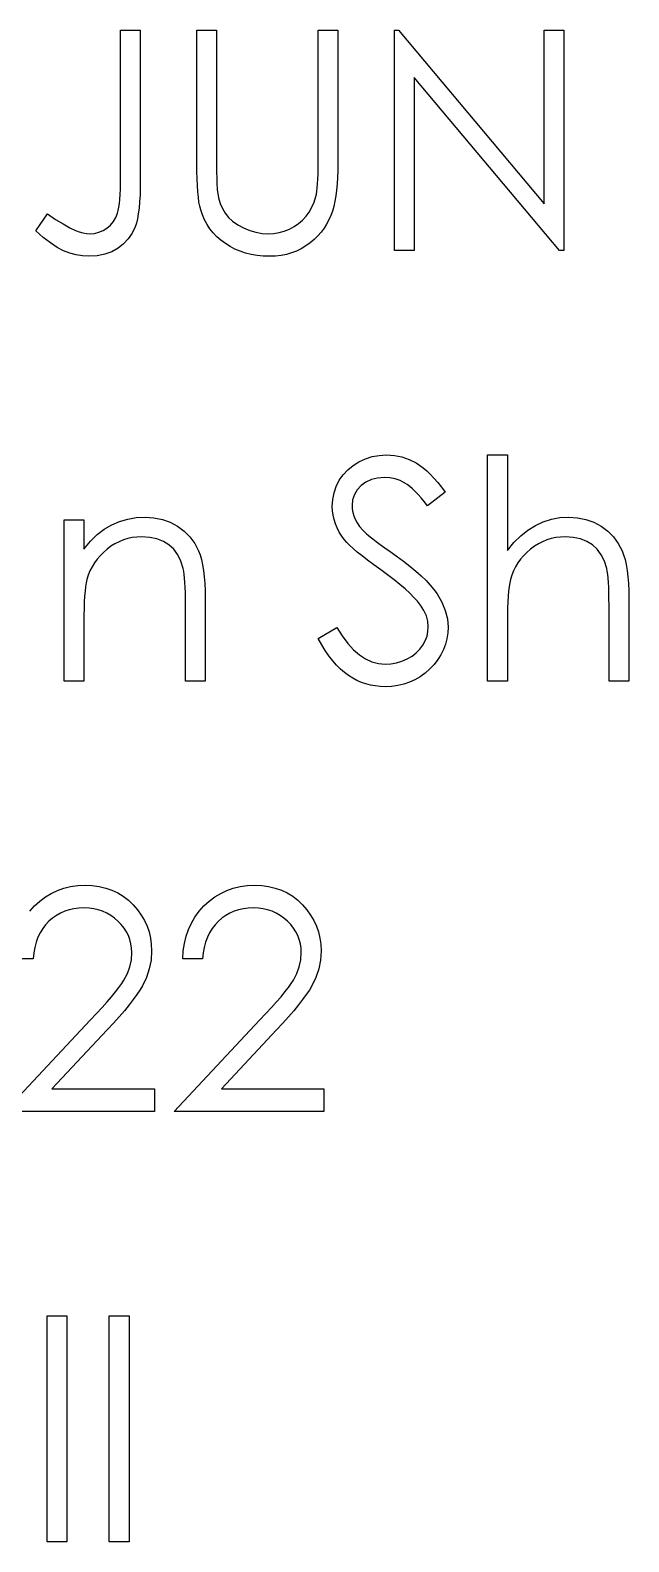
# Model space of a CAD drawing. Header units: millimetres. Extents: x 0.2 to 44.8, y -20.5 to 3.6.
# Drawn here: x 18.08 to 27.6, y -20.5 to 3.5 of the extents above; entities that cross this region are included whole.
import ezdxf

# ---------------------------------------------------------------- set-up
doc = ezdxf.new("R2010")
doc.units = ezdxf.units.MM

msp = doc.modelspace()

# ---------------------------------------------------------------- linework, layer by layer
at = {"color": 7, "linetype": 'Continuous', "flags": 128}
for points in [[(19.519225, 3.5), (19.833333, 3.5), (19.833333, 3.5), (19.833333, 1.136518), (19.833333, 1.136518), (19.831931, 1.005409), (19.828425, 0.884816), (19.822115, 0.774038), (19.813001, 0.674479), (19.801082, 0.584736), (19.787059, 0.505509), (19.770232, 0.436098), (19.751302, 0.377905), (19.703626, 0.276943), (19.642628, 0.186498), (19.567608, 0.106571), (19.479267, 0.037159), (19.379006, -0.018229), (19.268229, -0.058193), (19.147636, -0.082031), (19.017228, -0.089744), (19.017228, -0.089744), (18.915565, -0.084135), (18.813902, -0.067308), (18.713642, -0.039964), (18.613381, -0.000701), (18.511018, 0.052584), (18.403746, 0.122696), (18.290865, 0.210337), (18.173077, 0.314103), (18.173077, 0.314103), (18.358173, 0.583333), (18.358173, 0.583333), (18.487179, 0.496394), (18.604968, 0.424179), (18.710837, 0.364583), (18.805489, 0.319712), (18.805489, 0.319712), (18.863682, 0.297977), (18.921174, 0.281851), (18.978666, 0.272736), (19.034756, 0.269231), (19.034756, 0.269231), (19.106971, 0.27484), (19.175681, 0.291667), (19.240885, 0.31901), (19.302584, 0.358273), (19.358674, 0.406651), (19.404948, 0.46274), (19.442808, 0.525841), (19.470853, 0.596655), (19.482071, 0.638021), (19.491887, 0.688502), (19.5003, 0.747396), (19.507312, 0.814704), (19.51222, 0.891126), (19.516426, 0.975962), (19.51853, 1.069211), (19.519231, 1.171575), (19.519231, 1.171575), (19.519231, 3.5)], [(20.730764, 3.5), (21.044872, 3.5), (21.044872, 3.5), (21.044872, 1.402945), (21.044872, 1.402945), (21.044872, 1.313902), (21.045573, 1.233974), (21.046975, 1.16246), (21.048377, 1.10006), (21.050481, 1.046074), (21.052584, 1.001202), (21.055389, 0.964744), (21.058894, 0.9374), (21.058894, 0.9374), (21.076422, 0.839243), (21.102364, 0.748798), (21.13742, 0.667468), (21.180188, 0.59385), (21.234175, 0.527945), (21.300781, 0.466947), (21.380709, 0.41226), (21.472556, 0.36248), (21.571414, 0.321815), (21.670272, 0.292368), (21.769832, 0.27484), (21.869391, 0.269231), (21.869391, 0.269231), (21.954928, 0.274139), (22.039062, 0.28746), (22.121094, 0.310597), (22.201723, 0.342147), (22.278145, 0.382812), (22.347556, 0.429788), (22.410657, 0.484475), (22.467448, 0.545473), (22.517228, 0.613482), (22.560697, 0.689203), (22.595753, 0.770533), (22.624499, 0.859575), (22.624499, 0.859575), (22.632913, 0.896735), (22.639924, 0.943009), (22.646234, 0.998397), (22.651142, 1.061498), (22.655349, 1.133714), (22.658153, 1.215044), (22.659555, 1.304788), (22.660256, 1.402945), (22.660256, 1.402945), (22.660256, 3.5), (22.660256, 3.5), (22.974359, 3.5), (22.974359, 3.5), (22.974359, 1.386118), (22.974359, 1.386118), (22.972957, 1.271835), (22.96875, 1.163161), (22.961739, 1.059395), (22.951923, 0.961939), (22.939303, 0.870092), (22.924579, 0.783854), (22.90635, 0.702524), (22.885317, 0.627504), (22.860777, 0.556691), (22.829928, 0.487981), (22.794171, 0.421374), (22.752804, 0.357572), (22.705128, 0.295172), (22.652544, 0.236278), (22.594351, 0.178786), (22.530549, 0.124099), (22.46254, 0.074319), (22.391026, 0.030849), (22.315304, -0.00631), (22.236779, -0.036458), (22.154748, -0.059595), (22.069211, -0.076422), (21.979467, -0.086238), (21.886919, -0.089744), (21.886919, -0.089744), (21.785958, -0.086238), (21.689203, -0.077123), (21.595954, -0.060998), (21.50621, -0.039263), (21.419972, -0.010517), (21.337941, 0.023838), (21.259415, 0.065204), (21.184395, 0.112179), (21.114283, 0.164764), (21.050481, 0.221554), (20.992288, 0.282552), (20.940405, 0.347756), (20.894832, 0.416466), (20.854868, 0.490084), (20.821214, 0.567208), (20.793169, 0.648538), (20.793169, 0.648538), (20.778446, 0.704627), (20.765825, 0.771234), (20.755308, 0.848357), (20.746194, 0.935296), (20.739884, 1.032752), (20.734976, 1.140024), (20.73147, 1.257812), (20.730769, 1.386118), (20.730769, 1.386118), (20.730769, 3.5)], [(23.871794, 0), (23.871795, 3.5), (23.871795, 3.5), (23.9377, 3.5), (23.9377, 3.5), (26.25, 0.745292), (26.25, 0.745292), (26.25, 3.5), (26.25, 3.5), (26.564103, 3.5), (26.564103, 3.5), (26.564103, 0), (26.564103, 0), (26.492588, 0), (26.492588, 0), (24.185897, 2.748397), (24.185897, 2.748397), (24.185897, 0), (24.185897, 0), (23.871795, 0)], [(22.660255, -6.158153), (22.95613, -5.980769), (22.95613, -5.980769), (23.040966, -6.117488), (23.128606, -6.235978), (23.219752, -6.336238), (23.314403, -6.418269), (23.411859, -6.482071), (23.512821, -6.527644), (23.617288, -6.554988), (23.724559, -6.564103), (23.724559, -6.564103), (23.816406, -6.559195), (23.905449, -6.54377), (23.991687, -6.51853), (24.07512, -6.482772), (24.152244, -6.438602), (24.219551, -6.386719), (24.277043, -6.328526), (24.32472, -6.263321), (24.361879, -6.193209), (24.389223, -6.120994), (24.404647, -6.047376), (24.410256, -5.970954), (24.410256, -5.970954), (24.402544, -5.884014), (24.378706, -5.797075), (24.339443, -5.71224), (24.284756, -5.627404), (24.284756, -5.627404), (24.237079, -5.567808), (24.18099, -5.505409), (24.115084, -5.440204), (24.040765, -5.371494), (23.957332, -5.300681), (23.865485, -5.226362), (23.763822, -5.149239), (23.653746, -5.069311), (23.653746, -5.069311), (23.54367, -4.990084), (23.444812, -4.915765), (23.357171, -4.847756), (23.280048, -4.785357), (23.213442, -4.728566), (23.158053, -4.678085), (23.113882, -4.632512), (23.080228, -4.593249), (23.080228, -4.593249), (23.034655, -4.530849), (22.994692, -4.467748), (22.961038, -4.403245), (22.933694, -4.336639), (22.911959, -4.270032), (22.896534, -4.201322), (22.88742, -4.13121), (22.884615, -4.060397), (22.884615, -4.060397), (22.891627, -3.949619), (22.91266, -3.843049), (22.947015, -3.742087), (22.995393, -3.646034), (23.057091, -3.557692), (23.129307, -3.478466), (23.213442, -3.410457), (23.308093, -3.351562), (23.411158, -3.304587), (23.519131, -3.270232), (23.630609, -3.250601), (23.746995, -3.24359), (23.746995, -3.24359), (23.870393, -3.251302), (23.990284, -3.27514), (24.105268, -3.315104), (24.216747, -3.370493), (24.272135, -3.405549), (24.327524, -3.446915), (24.384315, -3.495292), (24.441807, -3.54998), (24.5, -3.611679), (24.558894, -3.679688), (24.619191, -3.754708), (24.679487, -3.836038), (24.679487, -3.836038), (24.395533, -4.051282), (24.395533, -4.051282), (24.34365, -3.985377), (24.29387, -3.925781), (24.246194, -3.871795), (24.19992, -3.824119), (24.15645, -3.782051), (24.114383, -3.745593), (24.073718, -3.714744), (24.035857, -3.690204), (23.960136, -3.651643), (23.880909, -3.624299), (23.798177, -3.608173), (23.711939, -3.602564), (23.711939, -3.602564), (23.603966, -3.610276), (23.50651, -3.634816), (23.419571, -3.67478), (23.342448, -3.730869), (23.279347, -3.798177), (23.234475, -3.873197), (23.207833, -3.955929), (23.198718, -4.045673), (23.198718, -4.045673), (23.201522, -4.101763), (23.211338, -4.157151), (23.226062, -4.211839), (23.247796, -4.265825), (23.277945, -4.320513), (23.317909, -4.377304), (23.368389, -4.436198), (23.429387, -4.497897), (23.429387, -4.497897), (23.452524, -4.518229), (23.485477, -4.544872), (23.528946, -4.577825), (23.582933, -4.61849), (23.646735, -4.665465), (23.721054, -4.71875), (23.805188, -4.779046), (23.89984, -4.846354), (23.89984, -4.846354), (24.013421, -4.929788), (24.117889, -5.010417), (24.21254, -5.088942), (24.298077, -5.165365), (24.374499, -5.238982), (24.441807, -5.310497), (24.5, -5.379908), (24.548377, -5.447216), (24.625501, -5.579026), (24.680188, -5.710837), (24.713141, -5.843349), (24.724359, -5.975861), (24.724359, -5.975861), (24.720152, -6.069812), (24.70613, -6.160958), (24.683694, -6.248598), (24.651442, -6.333433), (24.610777, -6.415465), (24.560296, -6.49399), (24.501402, -6.56901), (24.432692, -6.641226), (24.357672, -6.707131), (24.279147, -6.764623), (24.196414, -6.813001), (24.110176, -6.852264), (24.019732, -6.883113), (23.92508, -6.905549), (23.826923, -6.91887), (23.724559, -6.923077), (23.724559, -6.923077), (23.645333, -6.920272), (23.567508, -6.911859), (23.491787, -6.898538), (23.418169, -6.878906), (23.346655, -6.854367), (23.276542, -6.824219), (23.208534, -6.788462), (23.141927, -6.747095), (23.077424, -6.699419), (23.014323, -6.64403), (22.951923, -6.581631), (22.890925, -6.511518), (22.83133, -6.434395), (22.773137, -6.349559), (22.716346, -6.257712), (22.660256, -6.158153)], [(25.352553, -3.24359), (25.666667, -3.24359), (25.666667, -3.24359), (25.666667, -4.758714), (25.666667, -4.758714), (25.770433, -4.634615), (25.879808, -4.527344), (25.993389, -4.436198), (26.11258, -4.36258), (26.236679, -4.305088), (26.366386, -4.263722), (26.5003, -4.239183), (26.639824, -4.230769), (26.639824, -4.230769), (26.78145, -4.239884), (26.914663, -4.266526), (27.039463, -4.312099), (27.155849, -4.3752), (27.261018, -4.453726), (27.352163, -4.544171), (27.427885, -4.647937), (27.488882, -4.763622), (27.514123, -4.828826), (27.535857, -4.903145), (27.554087, -4.985176), (27.569511, -5.076322), (27.580729, -5.176583), (27.589143, -5.284555), (27.594752, -5.401643), (27.596154, -5.527143), (27.596154, -5.527143), (27.596154, -6.833333), (27.596154, -6.833333), (27.282051, -6.833333), (27.282051, -6.833333), (27.282051, -5.630208), (27.282051, -5.630208), (27.28135, -5.525741), (27.279948, -5.430389), (27.277143, -5.344151), (27.272937, -5.266326), (27.268029, -5.198317), (27.261719, -5.139423), (27.254006, -5.088942), (27.245593, -5.048277), (27.245593, -5.048277), (27.207732, -4.930489), (27.157252, -4.828125), (27.094151, -4.741887), (27.017728, -4.671074), (26.928686, -4.615685), (26.827023, -4.576422), (26.712039, -4.552584), (26.584435, -4.544872), (26.584435, -4.544872), (26.508714, -4.547676), (26.435096, -4.556791), (26.362881, -4.572216), (26.29347, -4.593249), (26.225461, -4.621294), (26.160256, -4.654247), (26.096454, -4.694211), (26.034756, -4.739784), (25.976562, -4.790264), (25.923978, -4.842849), (25.876302, -4.898938), (25.833534, -4.957833), (25.796374, -5.019531), (25.764123, -5.084034), (25.736779, -5.152043), (25.715044, -5.222155), (25.715044, -5.222155), (25.703826, -5.273337), (25.69401, -5.334335), (25.685597, -5.405148), (25.678586, -5.486478), (25.673678, -5.576923), (25.669471, -5.677885), (25.667368, -5.787961), (25.666667, -5.908554), (25.666667, -5.908554), (25.666667, -6.833333), (25.666667, -6.833333), (25.352564, -6.833333), (25.352564, -6.833333), (25.352564, -3.24359)], [(18.621787, -4.275641), (18.935897, -4.275641), (18.935897, -4.275641), (18.935897, -4.736979), (18.935897, -4.736979), (19.038962, -4.613582), (19.146935, -4.507712), (19.260517, -4.420773), (19.379708, -4.351362), (19.503806, -4.298778), (19.633514, -4.260917), (19.76883, -4.238482), (19.909054, -4.230769), (19.909054, -4.230769), (20.050681, -4.239884), (20.183894, -4.266526), (20.308694, -4.312099), (20.42508, -4.3752), (20.530248, -4.453726), (20.621394, -4.544872), (20.697115, -4.648638), (20.758113, -4.765024), (20.783353, -4.830228), (20.805088, -4.904547), (20.823317, -4.986579), (20.838742, -5.077724), (20.84996, -5.177284), (20.858373, -5.285256), (20.863982, -5.402344), (20.865385, -5.527143), (20.865385, -5.527143), (20.865385, -6.833333), (20.865385, -6.833333), (20.551282, -6.833333), (20.551282, -6.833333), (20.551282, -5.630208), (20.551282, -5.630208), (20.550581, -5.525741), (20.549179, -5.430389), (20.546374, -5.344151), (20.542167, -5.266326), (20.536558, -5.198317), (20.530248, -5.139423), (20.522536, -5.088942), (20.514123, -5.048277), (20.514123, -5.048277), (20.478365, -4.930489), (20.428586, -4.828125), (20.365485, -4.741887), (20.289062, -4.671074), (20.199319, -4.615685), (20.096955, -4.576422), (19.981971, -4.552584), (19.854367, -4.544872), (19.854367, -4.544872), (19.778646, -4.547676), (19.705028, -4.556791), (19.632812, -4.572216), (19.563401, -4.593249), (19.495393, -4.621294), (19.429487, -4.654247), (19.365685, -4.694211), (19.303986, -4.739784), (19.245793, -4.790264), (19.193209, -4.842849), (19.145533, -4.898938), (19.102764, -4.957833), (19.065605, -5.019531), (19.033353, -5.084034), (19.00601, -5.152043), (18.984275, -5.222155), (18.984275, -5.222155), (18.973057, -5.274038), (18.963241, -5.335737), (18.954828, -5.40655), (18.947817, -5.487881), (18.942909, -5.578325), (18.938702, -5.678586), (18.936599, -5.788662), (18.935897, -5.908554), (18.935897, -5.908554), (18.935897, -6.833333), (18.935897, -6.833333), (18.621795, -6.833333), (18.621795, -6.833333), (18.621795, -4.275641)], [(18.076322, -10.489884), (18.152744, -10.405048), (18.236178, -10.327925), (18.32522, -10.261318), (18.41847, -10.205228), (18.515925, -10.158954), (18.61899, -10.123197), (18.726262, -10.097256), (18.838442, -10.081831), (18.955529, -10.076923), (18.955529, -10.076923), (19.070513, -10.081831), (19.180589, -10.096554), (19.284355, -10.120393), (19.383213, -10.154046), (19.475761, -10.198217), (19.5627, -10.251502), (19.644732, -10.313902), (19.720453, -10.386819), (19.789163, -10.466046), (19.848057, -10.548778), (19.898538, -10.635016), (19.939904, -10.724058), (19.971454, -10.817308), (19.994591, -10.914062), (20.007913, -11.013622), (20.012821, -11.117388), (20.012821, -11.117388), (20.003706, -11.263221), (19.976362, -11.404147), (19.93149, -11.540164), (19.867688, -11.671975), (19.827023, -11.739283), (19.777945, -11.812901), (19.720453, -11.892127), (19.654547, -11.976262), (19.579527, -12.067408), (19.496795, -12.163462), (19.404948, -12.265124), (19.304688, -12.373097), (19.304688, -12.373097), (18.428986, -13.307692), (18.428986, -13.307692), (20.057692, -13.307692), (20.057692, -13.307692), (20.057692, -13.666667), (20.057692, -13.666667), (17.679487, -13.666667)], [(20.820498, -11.24359), (20.50641, -11.24359), (20.50641, -11.24359), (20.514824, -11.11879), (20.533053, -10.999599), (20.560397, -10.886719), (20.598257, -10.778746), (20.645232, -10.677083), (20.702023, -10.580329), (20.76863, -10.489884), (20.845052, -10.405048), (20.928486, -10.327925), (21.017528, -10.261318), (21.110777, -10.205228), (21.208233, -10.158954), (21.311298, -10.123197), (21.41857, -10.097256), (21.530749, -10.081831), (21.647837, -10.076923), (21.647837, -10.076923), (21.762821, -10.081831), (21.872897, -10.096554), (21.976663, -10.120393), (22.075521, -10.154046), (22.168069, -10.198217), (22.255008, -10.251502), (22.337039, -10.313902), (22.41276, -10.386819), (22.48147, -10.466046), (22.540365, -10.548778), (22.590845, -10.635016), (22.632212, -10.724058), (22.663762, -10.817308), (22.686899, -10.914062), (22.70022, -11.013622), (22.705128, -11.117388), (22.705128, -11.117388), (22.696014, -11.263221), (22.66867, -11.404147), (22.623798, -11.540164), (22.559996, -11.671975), (22.519331, -11.739283), (22.470252, -11.812901), (22.41276, -11.892127), (22.346855, -11.976262), (22.271835, -12.067408), (22.189103, -12.163462), (22.097256, -12.265124), (21.996995, -12.373097), (21.996995, -12.373097), (21.121294, -13.307692), (21.121294, -13.307692), (22.75, -13.307692), (22.75, -13.307692), (22.75, -13.666667), (22.75, -13.666667), (20.371795, -13.666667), (20.371795, -13.666667), (21.729167, -12.218149), (21.729167, -12.218149), (21.828025, -12.114383), (21.917768, -12.017628), (21.998397, -11.927885), (22.069912, -11.845152), (22.132312, -11.76873), (22.186298, -11.70002), (22.230469, -11.63762), (22.266226, -11.582232), (22.320913, -11.477063), (22.360176, -11.369091), (22.383313, -11.259014), (22.391026, -11.145433), (22.391026, -11.145433), (22.38752, -11.073918), (22.377003, -11.005208), (22.360176, -10.939303), (22.336338, -10.875501), (22.304788, -10.813802), (22.266927, -10.755609), (22.222756, -10.699519), (22.170873, -10.645533), (22.114083, -10.596454), (22.054487, -10.553686), (21.992087, -10.517929), (21.926182, -10.488482), (21.856771, -10.465345), (21.785256, -10.449219), (21.710236, -10.439403), (21.631711, -10.435897), (21.631711, -10.435897), (21.549679, -10.439403), (21.471154, -10.449219), (21.396134, -10.466046), (21.324619, -10.489183), (21.256611, -10.51863), (21.192107, -10.555088), (21.13111, -10.598558), (21.073618, -10.648337), (21.021034, -10.703726), (20.97476, -10.764724), (20.934095, -10.83133), (20.899038, -10.902845), (20.870292, -10.979968), (20.847857, -11.0627), (20.83103, -11.150341), (20.820513, -11.24359)], [(17.679487, -13.666667), (19.036859, -12.218149), (19.036859, -12.218149), (19.135717, -12.114383), (19.225461, -12.017628), (19.30609, -11.927885), (19.377604, -11.845152), (19.440004, -11.76873), (19.49399, -11.70002), (19.538161, -11.63762), (19.573918, -11.582232), (19.628606, -11.477063), (19.667869, -11.369091), (19.691006, -11.259014), (19.698718, -11.145433), (19.698718, -11.145433), (19.695212, -11.073918), (19.684696, -11.005208), (19.667869, -10.939303), (19.64403, -10.875501), (19.61248, -10.813802), (19.574619, -10.755609), (19.530449, -10.699519), (19.478566, -10.645533), (19.421775, -10.596454), (19.362179, -10.553686), (19.29978, -10.517929), (19.233874, -10.488482), (19.164463, -10.465345), (19.092949, -10.449219), (19.017929, -10.439403), (18.939403, -10.435897), (18.939403, -10.435897), (18.857372, -10.439403), (18.778846, -10.449219), (18.703826, -10.466046), (18.632312, -10.489183), (18.564303, -10.51863), (18.4998, -10.555088), (18.438802, -10.598558), (18.38131, -10.648337), (18.328726, -10.703726), (18.282452, -10.764724), (18.241787, -10.83133), (18.206731, -10.902845), (18.177985, -10.979968), (18.155549, -11.0627), (18.138722, -11.150341), (18.128205, -11.24359)], [(18.128201, -11.24359), (17.814103, -11.24359)], [(18.352553, -16.910256), (18.666667, -16.910256), (18.666667, -16.910256), (18.666667, -20.5), (18.666667, -20.5), (18.352564, -20.5), (18.352564, -20.5), (18.352564, -16.910256)], [(19.33974, -16.910256), (19.653846, -16.910256), (19.653846, -16.910256), (19.653846, -20.5), (19.653846, -20.5), (19.339744, -20.5), (19.339744, -20.5), (19.339744, -16.910256)]]:
    msp.add_lwpolyline(points, dxfattribs=at)

doc.saveas('drawing.dxf')
